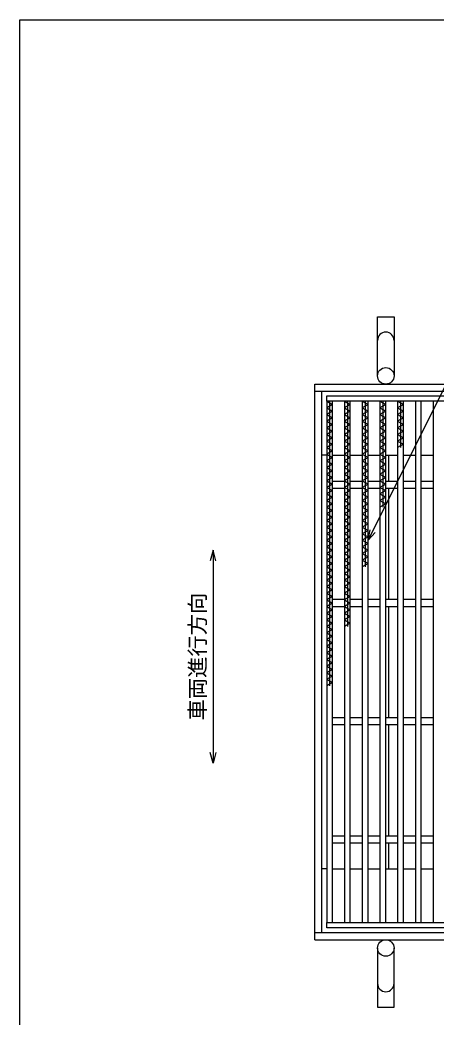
# Model space of a CAD drawing. Units: millimetres, scale not verified. Extents: x -1092 to 1039, y -770 to 632.
# Drawn here: x -1037 to -686, y -211 to 632 of the extents above; entities that cross this region are included whole.
import ezdxf
from ezdxf.enums import TextEntityAlignment as Align

# ---------------------------------------------------------------- set-up
doc = ezdxf.new("R2010")
doc.units = ezdxf.units.MM
doc.header["$LTSCALE"] = 6
for name, color, linetype, lineweight in [('0_2', 150, 'Continuous', 25), ('16', 3, 'Continuous', 25), ('19', 6, 'Continuous', 25), ('22', 4, 'Continuous', 25)]:
    doc.layers.add(name, color=color, linetype=linetype, lineweight=lineweight)
doc.styles.add('ベクトル', font='')
doc.styles.get('ベクトル').set_extended_font_data('ベクトル')

msp = doc.modelspace()

# ---------------------------------------------------------------- linework, layer by layer
at = {"layer": '0_2'}
for p, q in [((-1037.4, -687.9), (-1037.4, 632.1)), ((-1037.4, 632.1), (1038.6, 632.1))]:
    msp.add_line(p, q, dxfattribs=at)
at = {"layer": '16'}
for p, q in [((-778, 314), (-323, 314)), ((-778, 309.5), (-778, 314)), ((-323, 309.5), (-778, 309.5)), ((-778, 309.5), (-778, -131.5)), ((-773, 309.5), (-778, 309.5)), ((-778, 309.5), (-773, 306.7)), ((-773, 306.7), (-778, 303.9)), ((-778, 303.9), (-773, 301.1)), ((-775.5, 309.5), (-775.5, 68.7)), ((-773, -131.5), (-773, 309.5)), ((-763, 309.5), (-763, -131.5)), ((-758, 309.5), (-763, 309.5)), ((-763, 309.5), (-758, 306.7)), ((-758, 306.7), (-763, 303.9)), ((-763, 303.9), (-758, 301.1)), ((-760.5, 309.5), (-760.5, 119.1)), ((-758, -131.5), (-758, 309.5)), ((-748, 309.5), (-748, -131.5)), ((-743, 309.5), (-748, 309.5)), ((-748, 309.5), (-743, 306.7)), ((-743, 306.7), (-748, 303.9)), ((-748, 303.9), (-743, 301.1)), ((-745.5, 309.5), (-745.5, 169.5)), ((-743, -131.5), (-743, 309.5)), ((-733, 309.5), (-733, -131.5)), ((-728, 309.5), (-733, 309.5)), ((-733, 309.5), (-728, 306.7)), ((-728, 306.7), (-733, 303.9)), ((-733, 303.9), (-728, 301.1)), ((-730.5, 309.5), (-730.5, 219.9)), ((-728, -131.5), (-728, 309.5)), ((-718, 309.5), (-718, -131.5)), ((-713, 309.5), (-718, 309.5)), ((-718, 309.5), (-713, 306.7)), ((-713, 306.7), (-718, 303.9)), ((-718, 303.9), (-713, 301.1)), ((-715.5, 309.5), (-715.5, 270.3)), ((-713, -131.5), (-713, 309.5)), ((-703, 309.5), (-703, -131.5)), ((-698, 309.5), (-703, 309.5)), ((-698, -131.5), (-698, 309.5)), ((-688, 309.5), (-688, -131.5)), ((-683, 309.5), (-688, 309.5)), ((-773, 301.1), (-778, 298.3)), ((-778, 298.3), (-773, 295.5)), ((-773, 295.5), (-778, 292.7)), ((-758, 301.1), (-763, 298.3)), ((-763, 298.3), (-758, 295.5)), ((-758, 295.5), (-763, 292.7)), ((-743, 301.1), (-748, 298.3)), ((-748, 298.3), (-743, 295.5)), ((-743, 295.5), (-748, 292.7)), ((-728, 301.1), (-733, 298.3)), ((-733, 298.3), (-728, 295.5)), ((-728, 295.5), (-733, 292.7)), ((-713, 301.1), (-718, 298.3)), ((-718, 298.3), (-713, 295.5)), ((-713, 295.5), (-718, 292.7)), ((-778, 292.7), (-773, 289.9)), ((-773, 289.9), (-778, 287.1)), ((-778, 287.1), (-773, 284.3)), ((-763, 292.7), (-758, 289.9)), ((-758, 289.9), (-763, 287.1)), ((-763, 287.1), (-758, 284.3)), ((-748, 292.7), (-743, 289.9)), ((-743, 289.9), (-748, 287.1)), ((-748, 287.1), (-743, 284.3)), ((-733, 292.7), (-728, 289.9)), ((-728, 289.9), (-733, 287.1)), ((-733, 287.1), (-728, 284.3)), ((-718, 292.7), (-713, 289.9)), ((-713, 289.9), (-718, 287.1)), ((-718, 287.1), (-713, 284.3)), ((-773, 284.3), (-778, 281.5)), ((-778, 281.5), (-773, 278.7)), ((-773, 278.7), (-778, 275.9)), ((-758, 284.3), (-763, 281.5)), ((-763, 281.5), (-758, 278.7)), ((-758, 278.7), (-763, 275.9)), ((-743, 284.3), (-748, 281.5)), ((-748, 281.5), (-743, 278.7)), ((-743, 278.7), (-748, 275.9)), ((-728, 284.3), (-733, 281.5)), ((-733, 281.5), (-728, 278.7)), ((-728, 278.7), (-733, 275.9)), ((-713, 284.3), (-718, 281.5)), ((-718, 281.5), (-713, 278.7)), ((-713, 278.7), (-718, 275.9)), ((-778, 275.9), (-773, 273.1)), ((-773, 273.1), (-778, 270.3)), ((-778, 270.3), (-773, 267.5)), ((-763, 275.9), (-758, 273.1)), ((-758, 273.1), (-763, 270.3)), ((-763, 270.3), (-758, 267.5)), ((-748, 275.9), (-743, 273.1)), ((-743, 273.1), (-748, 270.3)), ((-748, 270.3), (-743, 267.5)), ((-733, 275.9), (-728, 273.1)), ((-728, 273.1), (-733, 270.3)), ((-733, 270.3), (-728, 267.5)), ((-718, 275.9), (-713, 273.1)), ((-713, 273.1), (-718, 270.3)), ((-773, 267.5), (-778, 264.7)), ((-778, 264.7), (-773, 261.9)), ((-773, 261.9), (-778, 259.1)), ((-758, 267.5), (-763, 264.7)), ((-763, 264.7), (-758, 261.9)), ((-758, 261.9), (-763, 259.1)), ((-743, 267.5), (-748, 264.7)), ((-748, 264.7), (-743, 261.9)), ((-743, 261.9), (-748, 259.1)), ((-728, 267.5), (-733, 264.7)), ((-733, 264.7), (-728, 261.9)), ((-728, 261.9), (-733, 259.1)), ((-778, 259.1), (-773, 256.3)), ((-773, 256.3), (-778, 253.5)), ((-778, 253.5), (-773, 250.7)), ((-763, 259.1), (-758, 256.3)), ((-758, 256.3), (-763, 253.5)), ((-763, 253.5), (-758, 250.7)), ((-748, 259.1), (-743, 256.3)), ((-743, 256.3), (-748, 253.5)), ((-748, 253.5), (-743, 250.7)), ((-733, 259.1), (-728, 256.3)), ((-728, 256.3), (-733, 253.5)), ((-733, 253.5), (-728, 250.7)), ((-773, 250.7), (-778, 247.9)), ((-778, 247.9), (-773, 245.1)), ((-773, 245.1), (-778, 242.3)), ((-758, 250.7), (-763, 247.9)), ((-763, 247.9), (-758, 245.1)), ((-758, 245.1), (-763, 242.3)), ((-743, 250.7), (-748, 247.9)), ((-748, 247.9), (-743, 245.1)), ((-743, 245.1), (-748, 242.3)), ((-728, 250.7), (-733, 247.9)), ((-733, 247.9), (-728, 245.1)), ((-728, 245.1), (-733, 242.3)), ((-778, 242.3), (-773, 239.5)), ((-773, 239.5), (-778, 236.7)), ((-778, 236.7), (-773, 233.9)), ((-773, 242), (-763, 242)), ((-763, 242.3), (-758, 239.5)), ((-758, 239.5), (-763, 236.7)), ((-763, 236.7), (-758, 233.9)), ((-758, 242), (-748, 242)), ((-748, 242.3), (-743, 239.5)), ((-743, 239.5), (-748, 236.7)), ((-748, 236.7), (-743, 233.9)), ((-743, 242), (-733, 242)), ((-733, 242.3), (-728, 239.5)), ((-728, 239.5), (-733, 236.7)), ((-733, 236.7), (-728, 233.9)), ((-728, 242), (-718, 242)), ((-713, 242), (-703, 242)), ((-698, 242), (-688, 242)), ((-773, 233.9), (-778, 231.1)), ((-778, 231.1), (-773, 228.3)), ((-773, 228.3), (-778, 225.5)), ((-773, 236), (-763, 236)), ((-758, 233.9), (-763, 231.1)), ((-763, 231.1), (-758, 228.3)), ((-758, 228.3), (-763, 225.5)), ((-758, 236), (-748, 236)), ((-743, 233.9), (-748, 231.1)), ((-748, 231.1), (-743, 228.3)), ((-743, 228.3), (-748, 225.5)), ((-743, 236), (-733, 236)), ((-728, 233.9), (-733, 231.1)), ((-733, 231.1), (-728, 228.3)), ((-728, 228.3), (-733, 225.5)), ((-728, 236), (-718, 236)), ((-713, 236), (-703, 236)), ((-698, 236), (-688, 236)), ((-778, 225.5), (-773, 222.7)), ((-773, 222.7), (-778, 219.9)), ((-778, 219.9), (-773, 217.1)), ((-763, 225.5), (-758, 222.7)), ((-758, 222.7), (-763, 219.9)), ((-763, 219.9), (-758, 217.1)), ((-748, 225.5), (-743, 222.7)), ((-743, 222.7), (-748, 219.9)), ((-748, 219.9), (-743, 217.1)), ((-733, 225.5), (-728, 222.7)), ((-728, 222.7), (-733, 219.9)), ((-773, 217.1), (-778, 214.3)), ((-778, 214.3), (-773, 211.5)), ((-773, 211.5), (-778, 208.7)), ((-758, 217.1), (-763, 214.3)), ((-763, 214.3), (-758, 211.5)), ((-758, 211.5), (-763, 208.7)), ((-743, 217.1), (-748, 214.3)), ((-748, 214.3), (-743, 211.5)), ((-743, 211.5), (-748, 208.7)), ((-778, 208.7), (-773, 205.9)), ((-773, 205.9), (-778, 203.1)), ((-778, 203.1), (-773, 200.3)), ((-763, 208.7), (-758, 205.9)), ((-758, 205.9), (-763, 203.1)), ((-763, 203.1), (-758, 200.3)), ((-748, 208.7), (-743, 205.9)), ((-743, 205.9), (-748, 203.1)), ((-748, 203.1), (-743, 200.3)), ((-773, 200.3), (-778, 197.5)), ((-778, 197.5), (-773, 194.7)), ((-773, 194.7), (-778, 191.9)), ((-758, 200.3), (-763, 197.5)), ((-763, 197.5), (-758, 194.7)), ((-758, 194.7), (-763, 191.9)), ((-743, 200.3), (-748, 197.5)), ((-748, 197.5), (-743, 194.7)), ((-743, 194.7), (-748, 191.9)), ((-778, 191.9), (-773, 189.1)), ((-773, 189.1), (-778, 186.3)), ((-778, 186.3), (-773, 183.5)), ((-763, 191.9), (-758, 189.1)), ((-758, 189.1), (-763, 186.3)), ((-763, 186.3), (-758, 183.5)), ((-748, 191.9), (-743, 189.1)), ((-743, 189.1), (-748, 186.3)), ((-748, 186.3), (-743, 183.5)), ((-773, 183.5), (-778, 180.7)), ((-778, 180.7), (-773, 177.9)), ((-773, 177.9), (-778, 175.1)), ((-758, 183.5), (-763, 180.7)), ((-763, 180.7), (-758, 177.9)), ((-758, 177.9), (-763, 175.1)), ((-743, 183.5), (-748, 180.7)), ((-748, 180.7), (-743, 177.9)), ((-743, 177.9), (-748, 175.1)), ((-778, 175.1), (-773, 172.3)), ((-773, 172.3), (-778, 169.5)), ((-778, 169.5), (-773, 166.7)), ((-763, 175.1), (-758, 172.3)), ((-758, 172.3), (-763, 169.5)), ((-763, 169.5), (-758, 166.7)), ((-748, 175.1), (-743, 172.3)), ((-743, 172.3), (-748, 169.5)), ((-773, 166.7), (-778, 163.9)), ((-778, 163.9), (-773, 161.1)), ((-773, 161.1), (-778, 158.3)), ((-758, 166.7), (-763, 163.9)), ((-763, 163.9), (-758, 161.1)), ((-758, 161.1), (-763, 158.3)), ((-778, 158.3), (-773, 155.5)), ((-773, 155.5), (-778, 152.7)), ((-778, 152.7), (-773, 149.9)), ((-763, 158.3), (-758, 155.5)), ((-758, 155.5), (-763, 152.7)), ((-763, 152.7), (-758, 149.9)), ((-773, 149.9), (-778, 147.1)), ((-778, 147.1), (-773, 144.3)), ((-773, 144.3), (-778, 141.5)), ((-758, 149.9), (-763, 147.1)), ((-763, 147.1), (-758, 144.3)), ((-758, 144.3), (-763, 141.5)), ((-778, 141.5), (-773, 138.7)), ((-773, 138.7), (-778, 135.9)), ((-778, 135.9), (-773, 133.1)), ((-773, 142), (-763, 142)), ((-773, 136), (-763, 136)), ((-763, 141.5), (-758, 138.7)), ((-758, 138.7), (-763, 135.9)), ((-763, 135.9), (-758, 133.1)), ((-758, 142), (-748, 142)), ((-758, 136), (-748, 136)), ((-743, 142), (-733, 142)), ((-743, 136), (-733, 136)), ((-728, 142), (-718, 142)), ((-728, 136), (-718, 136)), ((-713, 142), (-703, 142)), ((-713, 136), (-703, 136)), ((-698, 142), (-688, 142)), ((-698, 136), (-688, 136)), ((-773, 133.1), (-778, 130.3)), ((-778, 130.3), (-773, 127.5)), ((-773, 127.5), (-778, 124.7)), ((-758, 133.1), (-763, 130.3)), ((-763, 130.3), (-758, 127.5)), ((-758, 127.5), (-763, 124.7)), ((-778, 124.7), (-773, 121.9)), ((-773, 121.9), (-778, 119.1)), ((-778, 119.1), (-773, 116.3)), ((-763, 124.7), (-758, 121.9)), ((-758, 121.9), (-763, 119.1)), ((-773, 116.3), (-778, 113.5)), ((-778, 113.5), (-773, 110.7)), ((-773, 110.7), (-778, 107.9)), ((-778, 107.9), (-773, 105.1)), ((-773, 105.1), (-778, 102.3)), ((-778, 102.3), (-773, 99.5)), ((-773, 99.5), (-778, 96.7)), ((-778, 96.7), (-773, 93.9)), ((-773, 93.9), (-778, 91.1)), ((-778, 91.1), (-773, 88.3)), ((-773, 88.3), (-778, 85.5)), ((-778, 85.5), (-773, 82.7)), ((-773, 82.7), (-778, 79.9)), ((-778, 79.9), (-773, 77.1)), ((-773, 77.1), (-778, 74.3)), ((-778, 74.3), (-773, 71.5)), ((-773, 71.5), (-778, 68.7)), ((-773, 42), (-763, 42)), ((-773, 36), (-763, 36)), ((-758, 42), (-748, 42)), ((-758, 36), (-748, 36)), ((-743, 42), (-733, 42)), ((-743, 36), (-733, 36)), ((-728, 42), (-718, 42)), ((-728, 36), (-718, 36)), ((-713, 42), (-703, 42)), ((-713, 36), (-703, 36)), ((-698, 42), (-688, 42)), ((-698, 36), (-688, 36)), ((-773, -58), (-763, -58)), ((-758, -58), (-748, -58)), ((-743, -58), (-733, -58)), ((-728, -58), (-718, -58)), ((-713, -58), (-703, -58)), ((-698, -58), (-688, -58)), ((-773, -64), (-763, -64)), ((-758, -64), (-748, -64)), ((-743, -64), (-733, -64)), ((-728, -64), (-718, -64)), ((-713, -64), (-703, -64)), ((-698, -64), (-688, -64)), ((-778, -131.5), (-323, -131.5)), ((-778, -136), (-778, -131.5)), ((-778, -131.5), (-773, -131.5)), ((-763, -131.5), (-758, -131.5)), ((-748, -131.5), (-743, -131.5)), ((-733, -131.5), (-728, -131.5)), ((-718, -131.5), (-713, -131.5)), ((-703, -131.5), (-698, -131.5)), ((-688, -131.5), (-683, -131.5)), ((-323, -136), (-778, -136))]:
    msp.add_line(p, q, dxfattribs=at)
at = {"layer": '19'}
for p, q in [((-735, 331), (-735, 381)), ((-735, 381), (-721, 381)), ((-721, 381), (-721, 331)), ((-788, 324), (-313, 324)), ((-788, -146), (-788, 324)), ((-788, 318), (-313, 318)), ((-782, -140), (-782, 318)), ((-778, 264), (-782, 264)), ((-773, 264), (-763, 264)), ((-758, 264), (-748, 264)), ((-743, 264), (-733, 264)), ((-728, 264), (-718, 264)), ((-728, 264), (-718, 264)), ((-728, 264), (-718, 264)), ((-725.5, 242), (-725.5, 264)), ((-713, 264), (-703, 264)), ((-698, 264), (-688, 264)), ((-725.5, 142), (-725.5, 236)), ((-725.5, 42), (-725.5, 136)), ((-725.5, -58), (-725.5, 36)), ((-725.5, -86), (-725.5, -64)), ((-778, -86), (-782, -86)), ((-773, -86), (-763, -86)), ((-758, -86), (-748, -86)), ((-743, -86), (-733, -86)), ((-728, -86), (-718, -86)), ((-728, -86), (-718, -86)), ((-713, -86), (-703, -86)), ((-713, -86), (-703, -86)), ((-698, -86), (-688, -86)), ((-788, -140), (-313, -140)), ((-788, -146), (-313, -146)), ((-735, -153), (-735, -203)), ((-721, -203), (-721, -153)), ((-735, -203), (-721, -203))]:
    msp.add_line(p, q, dxfattribs=at)
for centre in [(-728, 331), (-728, -153)]:
    msp.add_circle(centre, 7, dxfattribs=at)
for centre, start, end in [((-728, 361), 0, 180), ((-728, -183), 180, 0)]:
    msp.add_arc(centre, 7, start, end, dxfattribs=at)
at = {"layer": '22'}
for p, q in [((-743, 192), (-597.75, 482.5)), ((-743, 192), (-741.2, 200.76)), ((-743, 192), (-737, 198.6)), ((-874, 183.5), (-876.4, 174.5)), ((-871.6, 174.5), (-874, 183.5)), ((-874, 183.5), (-874, 3.5)), ((-874, 3.5), (-876.4, 12.5)), ((-871.6, 12.5), (-874, 3.5))]:
    msp.add_line(p, q, dxfattribs=at)

# ---------------------------------------------------------------- texts
at = {"layer": '22', "color": 2, "style": 'ベクトル'}
msp.add_text('車両進行方向', height=13.2, rotation=90, dxfattribs=at).set_placement((-887.2, 39.5), align=Align.MIDDLE_LEFT)

doc.saveas('drawing.dxf')
